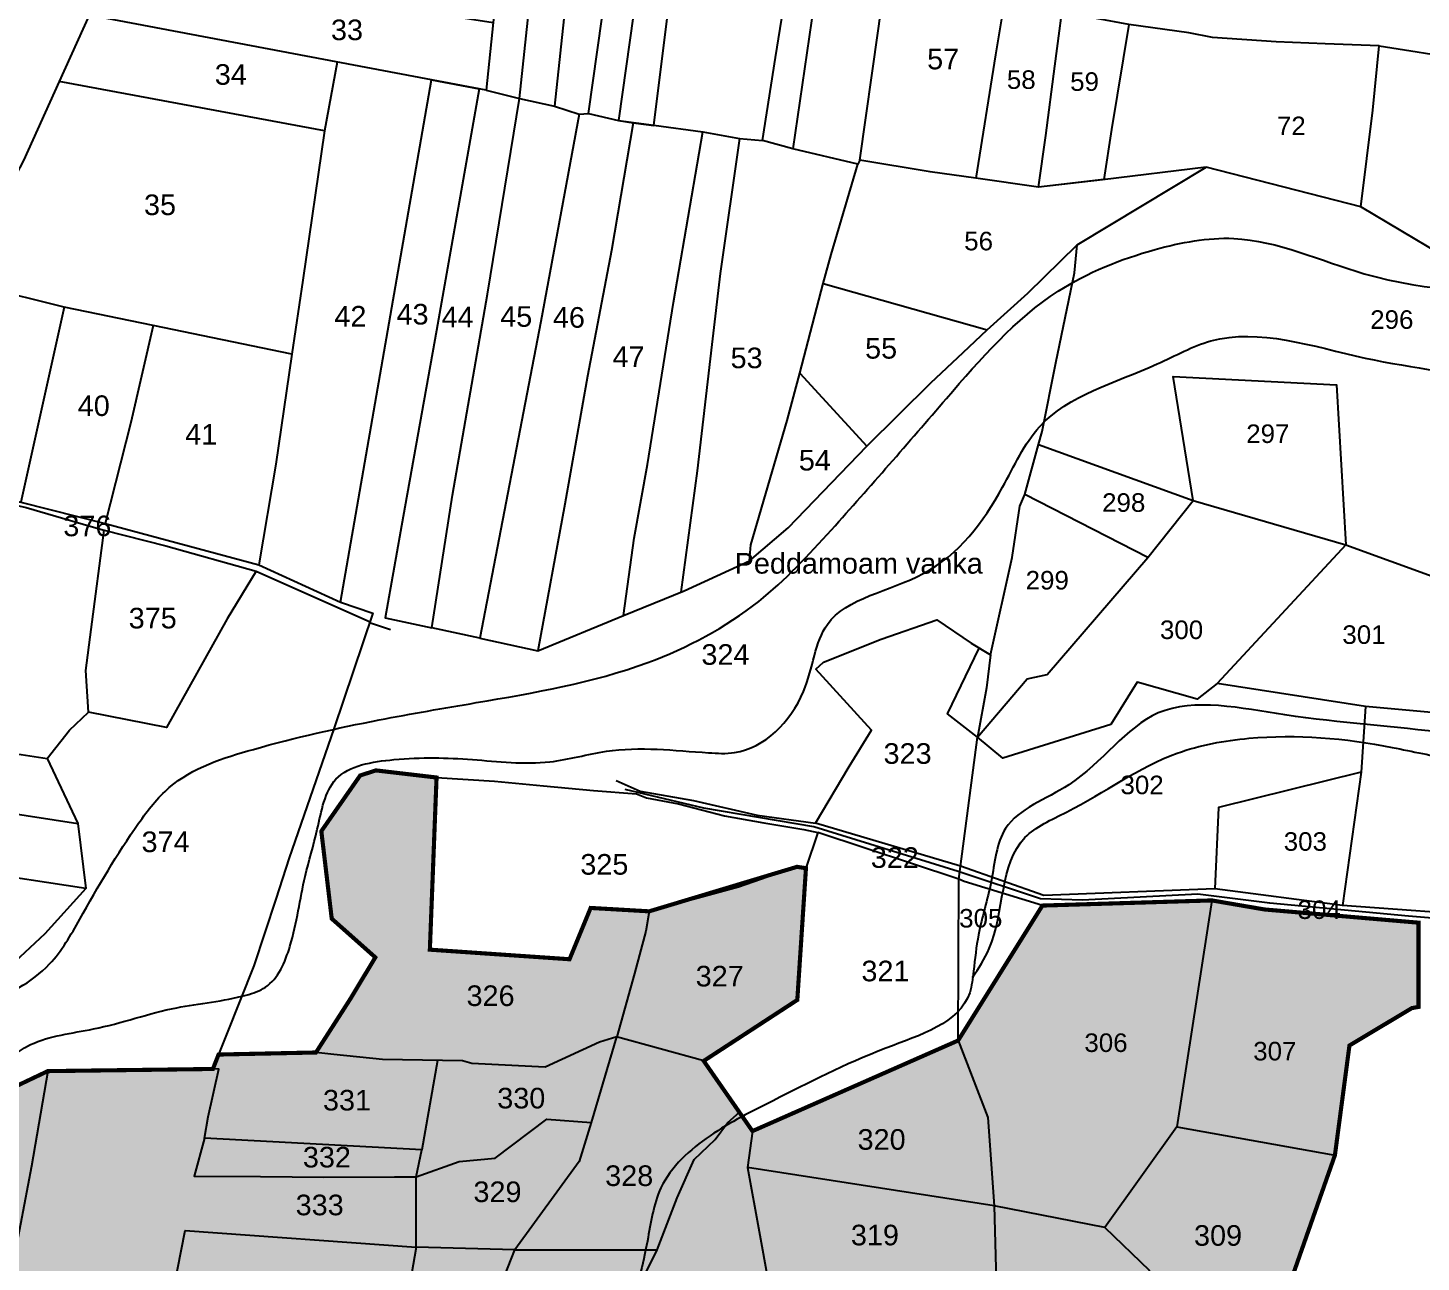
# Model space of a CAD drawing. Header units: inches. Extents: x 200003 to 248779, y 1594258 to 1607376.
# Drawn here: x 205901 to 207252, y 1602129 to 1603327 of the extents above; entities that cross this region are included whole.
import ezdxf
from ezdxf.enums import TextEntityAlignment as Align

# ---------------------------------------------------------------- set-up
doc = ezdxf.new("R2010")
doc.units = ezdxf.units.IN
doc.header["$LTSCALE"] = 15
doc.header["$MEASUREMENT"] = 0
for name, color, linetype in [('PLOTS', 7, 'Continuous'), ('PLOTS NO', 7, 'Continuous'), ('ROADS', 1, 'Continuous'), ('STREAMS', 4, 'Continuous'), ('WUA-14', 3, 'Continuous')]:
    doc.layers.add(name, color=color, linetype=linetype)
doc.styles.get("Standard").update_dxf_attribs({"font": 'arial.ttf'})

msp = doc.modelspace()

# ---------------------------------------------------------------- hatches: boundary and pattern name
at = {"layer": 'PLOTS NO', "true_color": 0xa953a0}
h = msp.add_hatch(dxfattribs=at)
h.set_pattern_fill('ANSI31', color=215)
h.set_pattern_definition([(45, (0, 0), (-0.088388347648, 0.088388347648), [])])
h.paths.add_polyline_path([(205229.5, 1601130.8), (205244.8, 1601204.1), (205250.6, 1601243.8), (205258.6, 1601295.7), (205265.1, 1601319.7), (205287.1, 1601336), (205320.6, 1601354.6), (205345, 1601365.4), (205364.7, 1601372.4), (205395, 1601361.9), (205437.4, 1601349), (205432.5, 1601338.9), (205489.4, 1601345.6), (205495.9, 1601423.2), (205515.7, 1601510.9), (205402.2, 1601546.9), (205404.7, 1601582.8), (205405.3, 1601605.7), (205405.4, 1601625.9), (205399.6, 1601627.2), (205308.8, 1601647.1), (205382, 1601932.3), (205404.1, 1602012.4), (205424.3, 1602033), (205429.5, 1602045), (205437.8, 1602055), (205449.5, 1602066.2), (205455.5, 1602078.2), (205459.4, 1602096.2), (205466.5, 1602112.2), (205476.9, 1602127.4), (205487.5, 1602142.2), (205492.2, 1602155.8), (205500.9, 1602180.6), (205515.6, 1602200.4), (205559.5, 1602216.4), (205605, 1602223.5), (205654, 1602238.3), (205695.9, 1602226.1), (205751.8, 1602239.6), (205781.7, 1602242.7), (205834.3, 1602273.6), (205919.9, 1602314.3), (206080.1, 1602316.4), (206085.6, 1602330.4), (206180.1, 1602332.4), (206213.2, 1602384), (206237.7, 1602424.7), (206195.4, 1602462.3), (206185.3, 1602547.2), (206223, 1602601.3), (206238.3, 1602606.2), (206297.1, 1602599.3), (206290.6, 1602432.2), (206426.1, 1602422.9), (206446.6, 1602472.7), (206503.4, 1602469.4), (206646.8, 1602512.6), (206655.5, 1602511.3), (206647.1, 1602383.4), (206556.3, 1602324.2), (206603.6, 1602256.1), (206803.1, 1602344), (206884.9, 1602475), (207049.3, 1602480), (207100.5, 1602471.2), (207249.8, 1602458.4), (207249.8, 1602376.6), (207243.4, 1602375.5), (207182.8, 1602339.2), (207168.7, 1602232.7), (207085.3, 1601994.9), (207040.8, 1601815.1), (207122.2, 1601799.6), (207061.6, 1601665.3), (207032.1, 1601577.9), (206940.5, 1601548.1), (206782, 1601471.4), (206662, 1601410.1), (206618.7, 1601391.3), (206399.8, 1601293.8), (206325.3, 1601273.2), (206172.8, 1601231.8), (206156.2, 1601231.4), (206058.1, 1601223.1), (205899.9, 1601138.5), (205774.2, 1601065.1), (205579.3, 1601075.1), (205441.1, 1601082.3), (205275.2, 1601121.9)])

# ---------------------------------------------------------------- linework, layer by layer
at = {"layer": 'PLOTS'}
for points in [[(206452.3, 1604062.9), (206494.5, 1604041.2), (206469.1, 1603909), (206481.6, 1603904.5), (206467.3, 1603780), (206453.8, 1603647), (206427, 1603396.6), (206411.5, 1603250.8), (206435.6, 1603243.2), (206444.4, 1603243.7), (206470.6, 1603429.5), (206479.2, 1603513.3), (206497.1, 1603642.6), (206520.5, 1603855.7), (206526.2, 1603909.3), (206519.7, 1603910), (206529.7, 1603967.4), (206538.3, 1604016.4), (206494.5, 1604041.2)], [(206538.3, 1604016.4), (206575.8, 1603996.9), (206573.8, 1603970), (206565.6, 1603902.1), (206557.6, 1603834.6), (206538.1, 1603696.5), (206526.4, 1603609.2), (206488.3, 1603340.1), (206473.6, 1603236.9), (206487.9, 1603234.9), (206507.9, 1603232.1), (206527.7, 1603390.7), (206535.1, 1603449.7), (206547.7, 1603546.2), (206557.3, 1603619.9), (206575.9, 1603762.3), (206594.3, 1603891), (206606.4, 1603975.3), (206575.8, 1603996.9)], [(206606.4, 1603975.3), (206644.9, 1603960.2), (206696.3, 1603937), (206723.3, 1603924.7), (206751, 1603914), (206737.4, 1603838.3), (206716.6, 1603730.1), (206706.7, 1603659.3), (206674.6, 1603427.2), (206642.7, 1603209.5), (206613.3, 1603217.6), (206626, 1603298.1), (206643.9, 1603411), (206677.1, 1603680.1), (206723.3, 1603924.7)], [(206707.9, 1603198.4), (206725.6, 1603323.9), (206736, 1603398.5), (206751.9, 1603499.1), (206766.6, 1603599.8), (206776.8, 1603666.8), (206812.6, 1603871.4), (206751, 1603914)], [(206395.9, 1603859.3), (206389.4, 1603801.8), (206382.7, 1603702.5), (206379.6, 1603657), (206378, 1603632.7), (206371.2, 1603569.6), (206371.5, 1603534.7), (206369.1, 1603496.2), (206361.8, 1603425.4), (206357.1, 1603380.1), (206352.1, 1603332.1), (206345.3, 1603266.4), (205960.1, 1603339.4), (205970, 1603391.7), (206352.1, 1603332.1)], [(207193.7, 1603153.1), (207205.4, 1603247.1), (207211.7, 1603309.4), (207159.1, 1603311.5), (207111.6, 1603313.4), (207049.8, 1603317.5), (207026.9, 1603322.2), (206968.6, 1603330.3), (206937.3, 1603336), (206940.8, 1603366.5), (206852.7, 1603378.7), (206843.7, 1603379.9), (206861.4, 1603507.5), (206879.6, 1603645.9)], [(205960.1, 1603339.4), (205931, 1603274.9), (205896.2, 1603198.3), (205871.4, 1603151.3), (205857.5, 1603075.2), (205807.7, 1602884.7), (205893.9, 1602866.7), (205977, 1602845.5), (206124.7, 1602805.7), (206204, 1602769.4), (206292.2, 1603276.5), (206338.6, 1603267.7), (206297, 1603033.2), (206264.7, 1602852.7), (206247.1, 1602754.4), (206292.6, 1602744.5), (206312.7, 1602873.3), (206346.5, 1603068.3), (206377.6, 1603258.4), (206399.7, 1603465.4)], [(207299.1, 1603392.5), (207345.6, 1603289.1), (207375.9, 1603253.8), (207418, 1603186.4), (207464.7, 1603111.2), (207361.9, 1603108.7), (207272.2, 1603106.7), (207193.7, 1603153.1), (207043.8, 1603191.8)], [(206968.6, 1603330.3), (206951.8, 1603228.3), (206944.6, 1603179.6), (206881.1, 1603172.2), (206888.3, 1603222.6), (206897.1, 1603289.9), (206907.7, 1603371.1), (206852.7, 1603378.7), (206848.5, 1603355.5), (206839.5, 1603300.8), (206820.4, 1603181)], [(207211.7, 1603309.4), (207293.5, 1603296.7), (207322.9, 1603290.6), (207345.6, 1603289.1)], [(206200.8, 1603293.8), (206188.4, 1603227.1), (205931, 1603274.9)], [(206345.3, 1603266.4), (206377.6, 1603258.4), (206411.5, 1603250.8), (206435.6, 1603243.2), (206444.4, 1603243.7), (206473.6, 1603236.9), (206508, 1603232.6), (206555.6, 1603226), (206590.9, 1603219.4), (206613.3, 1603217.6)], [(206435.6, 1603243.2), (206398.4, 1603042), (206339.1, 1602734.5), (206292.6, 1602744.5)], [(206487.9, 1603234.9), (206466.7, 1603111), (206443.6, 1602989), (206421.6, 1602864.7), (206395.4, 1602722.4)], [(206188.4, 1603227.1), (206167.2, 1603082), (206156.7, 1603010.1), (206022.2, 1603037.9), (205935.7, 1603055.7), (205857.5, 1603075.2)], [(206478.4, 1602756.4), (206488.7, 1602831.6), (206501.7, 1602903), (206526.9, 1603060.3), (206555.6, 1603226)], [(206590.9, 1603219.4), (206572.1, 1603088.5), (206564.3, 1603019.5), (206550, 1602897), (206534.2, 1602779.2)], [(206339.1, 1602734.5), (206395.4, 1602722.4), (206478.4, 1602756.4), (206537.3, 1602780.5), (206600.6, 1602809.6), (206638.3, 1602841.6), (206714.5, 1602920.8), (206776.6, 1602982.3), (206807.9, 1603011.8), (206831.3, 1603033.8), (206870.6, 1603069.5), (206918.7, 1603116.3), (207043.8, 1603191.8), (206943.3, 1603179.4), (206881.1, 1603172.2), (206820.4, 1603181), (206776.1, 1603187.2), (206707.9, 1603198.4), (206705.9, 1603194.6), (206642.7, 1603209.5)], [(206600.6, 1602809.6), (206602.1, 1602825.2), (206637.2, 1602945.8), (206649.4, 1602991.7), (206672.2, 1603078.8), (206679.8, 1603106.8), (206705.9, 1603194.6)], [(206834.4, 1602718.3), (206855.5, 1602813), (206862.9, 1602862.7), (206868, 1602874), (206881.2, 1602922.4), (206884.7, 1602935.2), (206897.9, 1603001.8), (206916.1, 1603089.1), (206918.7, 1603116.3)], [(206672.2, 1603078.8), (206831.3, 1603033.8)], [(205935.7, 1603055.7), (205893.9, 1602866.7)], [(206022.2, 1603037.9), (206000.6, 1602943.9), (205975.6, 1602845.9)], [(206156.7, 1603010.1), (206141.1, 1602903.6), (206124.7, 1602805.7)], [(206649.4, 1602991.7), (206714.5, 1602920.8)], [(207344.3, 1602655.1), (207198.3, 1602668.3), (207054.4, 1602690.5), (207034.9, 1602675.5), (206976.9, 1602691.9), (206951.3, 1602650.8), (206846.6, 1602618), (206822, 1602638.6), (206870, 1602695.2), (206889.4, 1602699.3), (206987.1, 1602813), (207031.2, 1602868.2), (207011.9, 1602988.4), (207170.3, 1602980.5), (207179.3, 1602825.1), (207054.4, 1602690.5)], [(206881.2, 1602922.4), (207031.2, 1602868.2), (207179.3, 1602825.1), (207401.2, 1602744.7), (207344.3, 1602655.1), (207431.7, 1602640.4), (207507.7, 1602646.6), (207720, 1602595.9), (207753.5, 1602681.6), (207528.3, 1602724.4), (207507.7, 1602646.6)], [(205631.5, 1602916.6), (205705.7, 1602900.9), (205807.8, 1602879.2), (205852.8, 1602871.7), (205899, 1602861.3), (205961.9, 1602843), (205974.7, 1602839.3), (206034.5, 1602824.1), (206122.2, 1602799.5), (206233.3, 1602750)], [(206987.1, 1602813), (206868, 1602874)], [(206122.2, 1602799.5), (206094.1, 1602753.2), (206035.1, 1602647.8), (205959.4, 1602662.8), (205956.8, 1602703.1), (205961.9, 1602743.1), (205974.7, 1602839.3)], [(206204, 1602769.4), (206235.4, 1602758.8), (206197.5, 1602646.6), (206154.1, 1602521.2), (206141.1, 1602481.3), (206119.7, 1602416.5), (206080.1, 1602316.4), (205919.9, 1602314.3), (205834.3, 1602273.6), (205781.7, 1602242.7), (205749.2, 1602239.3), (205695.9, 1602226.1), (205654, 1602238.3), (205605, 1602223.5), (205559.5, 1602216.4), (205515.6, 1602200.4), (205498.1, 1602140.9), (205485.1, 1602099.6), (205473.8, 1602059.6), (205461.7, 1602023.9), (205437, 1601862.7), (205367.3, 1601876.3)], [(206252.4, 1602742.6), (206232.2, 1602749.5)], [(206471.4, 1602596.3), (206494.5, 1602586.1), (206546.4, 1602576.9), (206608.3, 1602562.8), (206664.8, 1602554.9), (206697.4, 1602609.9), (206719, 1602645.4), (206665.2, 1602704.4), (206672.5, 1602711.1), (206728.5, 1602733.6), (206782.4, 1602752.2), (206815.7, 1602729.7), (206834.4, 1602718.3), (206830.8, 1602686.2), (206822, 1602638.6), (206792.8, 1602661), (206823.6, 1602724.9)], [(207198.3, 1602668.3), (207194.3, 1602604.4), (207175.9, 1602475.2)], [(205743.2, 1602647.1), (205798.4, 1602638.4), (205839, 1602630), (205919.2, 1602617.8), (205941, 1602645.2), (205959.4, 1602662.8)], [(206803.9, 1602500.7), (206822, 1602638.6)], [(205919.2, 1602617.8), (205949, 1602554.8), (205956.7, 1602491.7), (205917.2, 1602447.6), (205878.1, 1602411.3), (205841.4, 1602393.1), (205790.5, 1602372.8), (205756.2, 1602354.9), (205722.1, 1602335.7), (205702.1, 1602322.3), (205686, 1602316.2), (205630.2, 1602303.1), (205532.8, 1602324.6), (205490.2, 1602367.3)], [(205548.1, 1602623), (205636.9, 1602606.8), (205775.4, 1602581.5), (205949, 1602554.8)], [(206080.1, 1602316.4), (206085.6, 1602330.4), (206180.1, 1602332.4), (206213.2, 1602384), (206237.7, 1602424.7), (206195.4, 1602462.3), (206185.3, 1602547.2), (206223, 1602601.3), (206238.3, 1602606.2), (206270.9, 1602602.4), (206297.1, 1602599.3), (206353.4, 1602595.6), (206401, 1602591.2), (206449.4, 1602586.8), (206491, 1602583.5), (206500.7, 1602579.5), (206531.9, 1602573.8), (206576.4, 1602562.2), (206614.6, 1602555.4), (206653.3, 1602548.8), (206667, 1602546)], [(206655.5, 1602511.3), (206646.8, 1602512.6), (206590.1, 1602492.8), (206503.4, 1602469.4), (206446.6, 1602472.7), (206426.1, 1602422.9), (206290.6, 1602432.2), (206294.9, 1602547), (206297.1, 1602599.3)], [(207194.3, 1602604.4), (207055.9, 1602570.1), (207052.2, 1602491.1)], [(205956.7, 1602491.7), (205846.2, 1602508.5), (205791, 1602516.9), (205597.7, 1602552.1), (205534.4, 1602561.6)], [(206373, 1602140.7), (206511, 1602140.9), (206530.5, 1602191.2), (206547.1, 1602228.6), (206567.4, 1602247.8), (206579.4, 1602264.2), (206591.3, 1602274.9), (206603.6, 1602256.1), (206642, 1602274.6), (206679, 1602289.5), (206716.3, 1602306.3), (206765.7, 1602326.7), (206803.1, 1602344), (206803.9, 1602500.7), (206667, 1602546), (206655.5, 1602511.3), (206647.1, 1602383.4), (206556.3, 1602324.2), (206591.3, 1602274.9)], [(207327, 1602464), (207175.9, 1602475.2), (207052.2, 1602491.1), (206886.4, 1602484.7), (206805.5, 1602513.2), (206664.8, 1602554.9)], [(206777.8, 1601704.9), (206802.5, 1601695.5), (206889.3, 1601780.2), (206958.9, 1601760.1), (207024.1, 1601672.7), (207061.6, 1601665.3), (207122.2, 1601799.6), (207040.8, 1601815.1), (207085.3, 1601994.9), (207168.7, 1602232.7), (207182.8, 1602339.2), (207243.4, 1602375.5), (207249.8, 1602376.6), (207249.8, 1602458.4), (207100.5, 1602471.2), (207049.3, 1602480), (206884.9, 1602475), (206809.1, 1602498.4), (206803.9, 1602500.7)], [(207049.3, 1602480), (207015.3, 1602260.3), (206945.6, 1602162.6), (206838.2, 1602183.5), (206598.7, 1602220.9)], [(206884.9, 1602475), (206803.1, 1602344)], [(206503.4, 1602469.4), (206500.3, 1602450), (206489.2, 1602409), (206472.1, 1602347.5), (206455.1, 1602342.4), (206402.5, 1602318), (206331.2, 1602321.6), (206322.4, 1602324.2), (206244.6, 1602325.5), (206197.4, 1602330.6), (206180.1, 1602332.4)], [(206556.3, 1602324.2), (206471.8, 1602347.6), (206447.2, 1602264.3)], [(206803.1, 1602344), (206832, 1602269.4), (206838.2, 1602183.5), (206840.8, 1602086.8), (206842.4, 1602003.1), (206831.2, 1601983.3), (206796, 1601905), (206764.4, 1601802.1), (206736.4, 1601796.6), (206732.4, 1601759.7), (206777.8, 1601704.9), (206774, 1601624.6), (206782, 1601471.4), (206940.5, 1601548.1), (207032.1, 1601577.9), (207133.4, 1601610.3), (207301.1, 1601702.9)], [(205834.3, 1602273.6), (205919.9, 1602314.3), (205904.2, 1602222.1), (205864.6, 1602015.6)], [(206072, 1602249.3), (206075.5, 1602269.8), (206085.9, 1602316.2), (206080.1, 1602316.4)], [(206298, 1602324.6), (206282.9, 1602238)], [(206035.5, 1602064.2), (206045.8, 1602121.9), (206053.3, 1602159.7), (206277.2, 1602143.5), (206277.3, 1602211.8), (206282.9, 1602238), (206072, 1602249.3), (206062, 1602212.5), (206126.4, 1602211.9), (206187.7, 1602211.3), (206256.3, 1602211.8), (206277.3, 1602211.8), (206319.1, 1602226.7), (206354.1, 1602229.7), (206404, 1602267.8), (206447.2, 1602264.3), (206435.6, 1602226.6), (206373, 1602140.7)], [(207015.3, 1602260.3), (207168.7, 1602232.7)], [(206603.6, 1602256.1), (206598.7, 1602220.9), (206610.2, 1602158.7), (206618.7, 1602110.3), (206592.9, 1602072.9), (206562.2, 1602028.2), (206505.4, 1602039.9), (206469, 1602049.1), (206474.2, 1602063.9), (206494.6, 1602107.5), (206511, 1602140.9)], [(206945.6, 1602162.6), (206988.6, 1602121.2), (206982.7, 1602013.5), (206964.4, 1601940.2), (206831.2, 1601983.3)], [(205812.1, 1601740.7), (205916.6, 1601736.3), (205932.2, 1601812.6), (205946.9, 1601884.3), (205951.4, 1601906.3), (206002.6, 1601901.2), (205998.7, 1601881.9), (206072.2, 1601879.8), (206208.4, 1601870.7), (206231, 1601871.9), (206411.6, 1601895.9), (206461.5, 1601957.5), (206415, 1601991.1), (206356.1, 1601983.9), (206355.6, 1602027.3), (206327.9, 1602025.4), (206373, 1602140.7), (206277.2, 1602143.5), (206261.2, 1602049.9), (206244.5, 1601950.4), (206231, 1601871.9)]]:
    msp.add_lwpolyline(points, dxfattribs=at)
at = {"layer": 'ROADS'}
msp.add_lwpolyline([(207520.8, 1602441.3), (207240.1, 1602464.8), (207105.7, 1602477.3), (207035.8, 1602486.1), (206923.9, 1602480.1), (206883.1, 1602481.4), (206803.3, 1602508.1), (206663, 1602551.4), (206556.4, 1602569.6), (206480.2, 1602587.8)], dxfattribs=at)
at = {"layer": 'STREAMS'}
for points, knots in [([(205448.3, 1602190.7), (205452, 1602194.7), (205463.5, 1602208.7), (205452.3, 1602246.7), (205484.8, 1602301.1), (205559.4, 1602300.7), (205635.9, 1602290.3), (205719.5, 1602311.3), (205783.6, 1602362.8), (205859.3, 1602377), (205920.8, 1602408.3), (205960.5, 1602478.8), (205994.3, 1602538), (206045, 1602604), (206131.8, 1602631.7), (206231.3, 1602654.2), (206360.3, 1602676.2), (206489, 1602698), (206607.4, 1602760.5), (206696.7, 1602857), (206787, 1602961.7), (206881.4, 1603070.9), (206985, 1603112.1), (207089.3, 1603132.2), (207213.9, 1603072), (207361.9, 1603067.5), (207523.4, 1603084.4), (207656.3, 1603085.5), (207769.1, 1603034.8), (207854.5, 1603086.1), (207959.6, 1603064.8), (208082.6, 1603067.7), (208222.4, 1603054), (208288.7, 1603180.3), (208409.6, 1603276.8), (208495.8, 1603455.5), (208631.1, 1603634.2), (208811.6, 1603720.9), (208886.6, 1603841), (208959, 1603908.3), (208965.7, 1603963.6), (208969.6, 1603995.2)], [333.129554, 333.129554, 333.129554, 333.129554, 372.453809, 467.507148, 599.405292, 786.988788, 975.952713, 1197.515019, 1412.322574, 1583.136287, 1775.938496, 1908.109445, 2183.816929, 2299.158117, 2525.395719, 2841.553805, 3082.627636, 3513.692639, 3824.00079, 4073.876203, 4501.317875, 4880.693028, 5138.763324, 5333.031684, 5664.060904, 6140.364686, 6437.295503, 6893.146747, 7151.617956, 7284.482061, 7604.742426, 7909.640969, 8261.361908, 8524.583984, 8893.318894, 9433.773009, 9995.419481, 10564.191408, 10882.403732, 11056.520592, 11288.298818, 11288.298818, 11288.298818, 11288.298818]), ([(205405.1, 1602020.8), (205406.8, 1602022), (205417.1, 1602030.9), (205424.7, 1602053.5), (205451.8, 1602071.8), (205453.1, 1602111.3), (205494.7, 1602144.9), (205496.4, 1602204.4), (205544.4, 1602240.7), (205605.1, 1602245.6), (205676.8, 1602244), (205746.5, 1602255.4), (205804.7, 1602283.4), (205857, 1602303.1), (205902.6, 1602347.2), (205972.1, 1602353.6), (206039.5, 1602378.4), (206096.7, 1602382.3), (206140.7, 1602397.3), (206160.1, 1602443.7), (206166.4, 1602496.6), (206182.6, 1602549.2), (206192.2, 1602607.8), (206263.8, 1602619.5), (206330.7, 1602618.2), (206401.1, 1602609.3), (206475.7, 1602631.7), (206536, 1602624.6), (206608.1, 1602620.6), (206660.4, 1602672.9), (206666.7, 1602769.6), (206782.8, 1602786.9), (206841.6, 1602865.8), (206885.6, 1602964.3), (206975.7, 1602987.4), (207075.3, 1603043), (207195.3, 1603000.5), (207323.7, 1602989.3), (207407.3, 1602960.2), (207479.2, 1602930.2), (207456.4, 1602841.3), (207420.6, 1602770.1), (207414.6, 1602687.9), (207360, 1602626.8), (207250.6, 1602649.1), (207137.8, 1602652.9), (206990.5, 1602686.4), (206928.4, 1602590.6), (206842.4, 1602563.2), (206837.1, 1602497), (206822.6, 1602452.7), (206818.7, 1602416.3), (206812.7, 1602363.4), (206718.9, 1602334.9), (206639.4, 1602293.1), (206561.3, 1602254.8), (206510.4, 1602208.9), (206498.9, 1602119.8), (206471, 1602041.9), (206444.1, 1601963), (206451.4, 1601915.5), (206425.3, 1601878.2), (206378.6, 1601862.6), (206315.9, 1601869.8), (206259.7, 1601831.2), (206226.2, 1601780.1), (206179.4, 1601746.2), (206147.1, 1601688.7), (206078.7, 1601668), (206013.9, 1601630.2), (205958.8, 1601602.1), (205932.4, 1601564.7), (205925.7, 1601543), (205916, 1601510.6), (205882.8, 1601534.5), (205877.9, 1601515.7), (205875.9, 1601507.6)], [67.924069, 67.924069, 67.924069, 67.924069, 84.280917, 174.74873, 234.982302, 316.599832, 445.262259, 609.079715, 724.29822, 863.746027, 1062.014172, 1270.541591, 1387.781869, 1550.430334, 1690.684647, 1848.982297, 2059.479678, 2232.851487, 2283.467637, 2399.958627, 2575.421756, 2694.503273, 2825.174294, 2975.155576, 3167.026533, 3356.917512, 3497.578636, 3747.723747, 3811.385313, 4036.653137, 4211.330922, 4477.044423, 4764.327968, 4938.075265, 5264.356787, 5407.07892, 5787.473687, 6138.850524, 6386.87131, 6479.301235, 6674.148024, 6926.376782, 7134.828337, 7271.031554, 7486.65042, 7892.613012, 8202.217036, 8483.355739, 8670.99873, 8806.078015, 8940.06261, 9030.170699, 9083.671593, 9329.770698, 9634.394988, 9811.008315, 9986.195507, 10120.709067, 10470.871634, 10619.288974, 10745.66474, 10811.781252, 10946.369871, 11093.587643, 11280.000407, 11420.002193, 11556.21006, 11710.887697, 11896.504353, 12067.80119, 12286.624883, 12352.741394, 12401.305001, 12471.280516, 12538.7661, 12590.016864, 12590.016864, 12590.016864, 12590.016864])]:
    msp.add_open_spline(points, degree=3, knots=knots, dxfattribs=at)
for points in [[(206817.2, 1602405.3), (206833.2, 1602433.2), (206868, 1602541), (206908.3, 1602565.8), (207015.7, 1602622.9), (207085.3, 1602637.4), (207224.4, 1602628.5), (207282.7, 1602617.6), (207337.9, 1602617.2), (207395.7, 1602637.9), (207431.4, 1602710.3), (207516.7, 1602831.8), (207520, 1602899.5), (207590, 1602951.2), (207679.2, 1602985.3), (207718.7, 1602998.8), (207767.3, 1602996.6)], [(207756.1, 1602562.3), (207679, 1602551.6), (207600.3, 1602556.9), (207548.6, 1602561.7), (207520.8, 1602563.7), (207454.3, 1602556.6), (207423.2, 1602551.8), (207384.8, 1602536.6), (207332.3, 1602463.7), (207315.7, 1602410.7), (207322.2, 1602346.5), (207332.3, 1602306), (207332.9, 1602237), (207279.1, 1602154.8), (207252.5, 1602077), (207248.4, 1602002), (207273.2, 1601907.3), (207262.5, 1601790.1), (207260.1, 1601708.1), (207270.7, 1601654.3), (207287.9, 1601634.6), (207337.7, 1601568), (207360, 1601526.8), (207374.8, 1601504.8), (207336.1, 1601430.6), (207281.6, 1601400.4), (207197.1, 1601391.2), (207103.3, 1601387), (207037.8, 1601360.9), (206923, 1601315.6), (206837.1, 1601272.3), (206783.8, 1601247.3), (206729.3, 1601226.4), (206614.6, 1601223.6), (206498.3, 1601210.7), (206377.4, 1601192), (206303.2, 1601161.9), (206235.4, 1601145.7), (206173.5, 1601135.8), (206121.6, 1601151.2), (206052.6, 1601164.4), (205944.9, 1601141.5), (205893.8, 1601109), (205825.3, 1601065.6), (205783.3, 1601019.7), (205755.1, 1600955.3), (205735.9, 1600869.6), (205711.4, 1600768.1), (205679.7, 1600692.7), (205656.8, 1600654.8), (205590.1, 1600620), (205506.5, 1600588.5), (205390.5, 1600539.7), (205286.8, 1600496.1), (205203.7, 1600437.8), (205145.1, 1600407.6), (205100.5, 1600397.6)]]:
    msp.add_spline(points, degree=3, dxfattribs=at)
at = {"layer": 'WUA-14', "color": 17, "const_width": 4}
msp.add_lwpolyline([(205834.3, 1602273.6), (205919.9, 1602314.3), (206080.1, 1602316.4), (206085.6, 1602330.4), (206180.1, 1602332.4), (206213.2, 1602384), (206237.7, 1602424.7), (206195.4, 1602462.3), (206185.3, 1602547.2), (206223, 1602601.3), (206238.3, 1602606.2), (206297.1, 1602599.3), (206290.6, 1602432.2), (206426.1, 1602422.9), (206446.6, 1602472.7), (206503.4, 1602469.4), (206646.8, 1602512.6), (206655.5, 1602511.3), (206647.1, 1602383.4), (206556.3, 1602324.2), (206603.6, 1602256.1), (206803.1, 1602344), (206884.9, 1602475), (207049.3, 1602480), (207100.5, 1602471.2), (207249.8, 1602458.4), (207249.8, 1602376.6), (207243.4, 1602375.5), (207182.8, 1602339.2), (207168.7, 1602232.7), (207085.3, 1601994.9)], dxfattribs=at)
at = {"layer": 'WUA-14', "const_width": 3}
msp.add_lwpolyline([(205834.3, 1602273.6), (205919.9, 1602314.3), (206080.1, 1602316.4), (206085.6, 1602330.4), (206180.1, 1602332.4), (206213.2, 1602384), (206237.7, 1602424.7), (206195.4, 1602462.3), (206185.3, 1602547.2), (206223, 1602601.3), (206238.3, 1602606.2), (206297.1, 1602599.3), (206290.6, 1602432.2), (206426.1, 1602422.9), (206446.6, 1602472.7), (206503.4, 1602469.4), (206646.8, 1602512.6), (206655.5, 1602511.3), (206647.1, 1602383.4), (206556.3, 1602324.2), (206603.6, 1602256.1), (206803.1, 1602344), (206884.9, 1602475), (207049.3, 1602480), (207100.5, 1602471.2), (207249.8, 1602458.4), (207249.8, 1602376.6), (207243.4, 1602375.5), (207182.8, 1602339.2), (207168.7, 1602232.7), (207085.3, 1601994.9)], dxfattribs=at)

# ---------------------------------------------------------------- texts
at = {"layer": 'PLOTS NO'}
for s, height, p in [('33', 20, (206210.2, 1603325)), ('57', 20, (206788.6, 1603296.7)), ('34', 20, (206097.5, 1603281.7)), ('58', 18, (206864.4, 1603276.7)), ('59', 18, (206925.8, 1603274.8)), ('72', 18, (207126.4, 1603231.8)), ('35', 20, (206028.8, 1603155.2)), ('56', 18, (206823, 1603120)), ('42', 20, (206213.5, 1603047)), ('43', 20, (206273.8, 1603049)), ('44', 20, (206317.5, 1603046.2)), ('45', 20, (206374.4, 1603046.8)), ('46', 20, (206425.5, 1603045.9)), ('296', 18, (207223.9, 1603043.8)), ('47', 20, (206483.4, 1603007.7)), ('53', 20, (206597.9, 1603006.6)), ('55', 20, (206728.4, 1603015.9)), ('40', 20, (205964.5, 1602960.2)), ('41', 20, (206068.8, 1602932.4)), ('297', 18, (207103.6, 1602933)), ('54', 20, (206664.1, 1602907.3)), ('298', 18, (206963.8, 1602866.2)), ('376', 20, (205958.3, 1602843.5)), ('Peddamoam vanka', 20, (206706.7, 1602807.2)), ('299', 18, (206889.6, 1602790.8)), ('375', 20, (206021.7, 1602754)), ('300', 18, (207019.9, 1602742.7)), ('301', 18, (207196.9, 1602738)), ('324', 20, (206577.4, 1602718.7)), ('323', 20, (206754.1, 1602622.6)), ('302', 18, (206981.6, 1602592.1)), ('374', 20, (206034.2, 1602536.9)), ('303', 18, (207140, 1602537.2)), ('322', 20, (206741.7, 1602521.6)), ('325', 20, (206459.9, 1602515)), ('304', 18, (207153.5, 1602471)), ('305', 18, (206825.1, 1602462.7)), ('321', 20, (206732.6, 1602411.5)), ('327', 20, (206571.8, 1602406.5)), ('326', 20, (206349.5, 1602387.5)), ('306', 18, (206946.6, 1602341.9)), ('307', 18, (207110.4, 1602333.7)), ('331', 20, (206210.2, 1602286.1)), ('330', 20, (206379.3, 1602288.1)), ('320', 20, (206728.9, 1602248)), ('332', 20, (206190.7, 1602230.8)), ('328', 20, (206484, 1602212.8)), ('329', 20, (206356.2, 1602197.2)), ('333', 20, (206183.7, 1602184.4)), ('319', 20, (206722.4, 1602155.2)), ('309', 20, (207055.3, 1602154.8))]:
    msp.add_text(s, height=height, dxfattribs=at).set_placement(p, align=Align.MIDDLE_CENTER)

doc.saveas('drawing.dxf')
